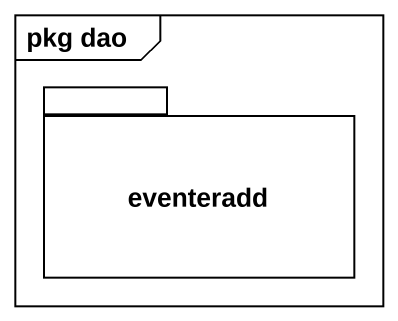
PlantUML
@startuml
mainframe pkg dao
package eventeradd {
}
@enduml
